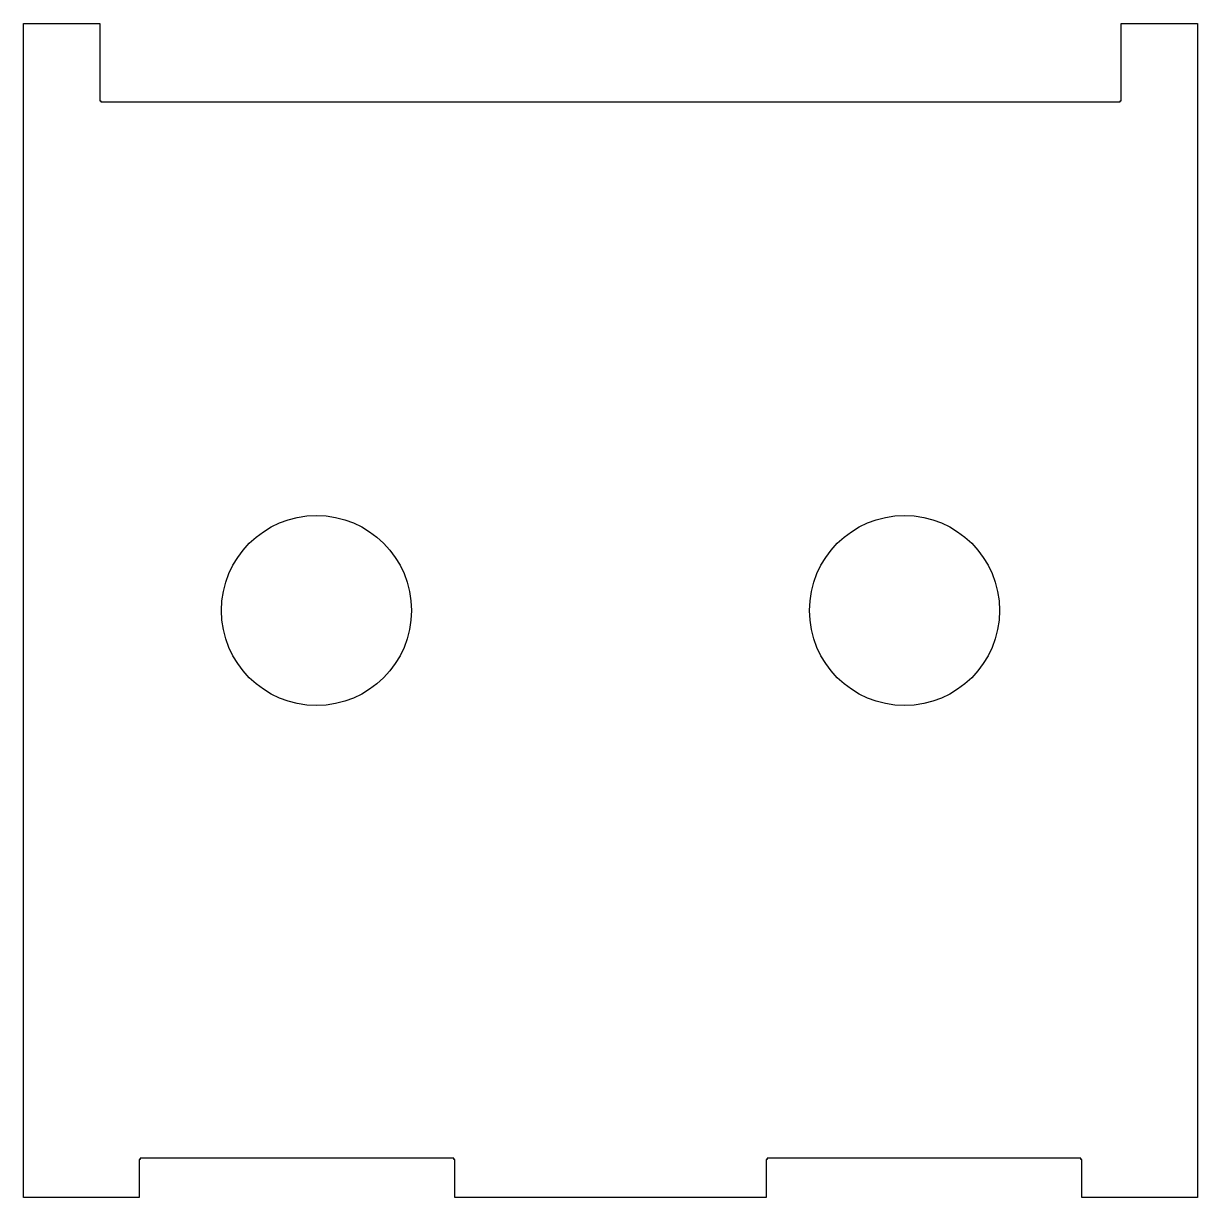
# Model space of a CAD drawing. Extents: x -33 to 117, y 73 to 223.
import ezdxf

# ---------------------------------------------------------------- set-up
doc = ezdxf.new("R2010")
doc.units = 0
doc.layers.add('Layer_1', color=7, linetype='CONTINUOUS')

msp = doc.modelspace()

# ---------------------------------------------------------------- linework, layer by layer
at = {"layer": 'Layer_1', "color": 7}
for points in [[(-33.167928, 223.191947), (-23.432617, 223.191947), (-23.432617, 213.324345), (-23.300325, 213.324345), (-23.300325, 213.192053), (106.698812, 213.192053), (106.698812, 213.324345), (106.831103, 213.324345), (106.831103, 223.191947), (116.566929, 223.191947), (116.566929, 73.456571), (101.831413, 73.456571), (101.831413, 78.323967), (101.699122, 78.323967), (101.699122, 78.456259), (61.69903, 78.456259), (61.69903, 78.323967), (61.566738, 78.323967), (61.566738, 73.456571), (21.831745, 73.456571), (21.831745, 78.323967), (21.699454, 78.323967), (21.699454, 78.456259), (-18.300119, 78.456259), (-18.300119, 78.323967), (-18.432411, 78.323967), (-18.432411, 73.456571), (-33.167928, 73.456571)], [(4.19977, 160.442381)], [(79.199232, 160.446509)]]:
    msp.add_lwpolyline(points, close=True, dxfattribs=at)
for points in [[(-7.917822, 148.324274), (-7.917822, 155.018258), (-2.494209, 160.442381), (4.19977, 160.442381)], [(4.19977, 160.442381), (10.893747, 160.442381), (16.317362, 155.018258), (16.317362, 148.324274)], [(67.08164, 148.324266), (67.079259, 155.019954), (72.503549, 160.446509), (79.199232, 160.446509)], [(79.199232, 160.446509), (85.894915, 160.446509), (91.319234, 155.019954), (91.316824, 148.324266)], [(4.19977, 136.206684), (-2.494209, 136.206684), (-7.917822, 141.630292), (-7.917822, 148.324274)], [(16.317362, 148.324274), (16.317362, 141.630292), (10.893747, 136.206684), (4.19977, 136.206684)], [(79.199232, 136.202541), (72.503549, 136.202541), (67.07923, 141.62858), (67.08164, 148.324266)], [(91.316824, 148.324266), (91.319205, 141.62858), (85.894915, 136.202541), (79.199232, 136.202541)]]:
    msp.add_open_spline(points, degree=3, dxfattribs=at)

doc.saveas('drawing.dxf')
